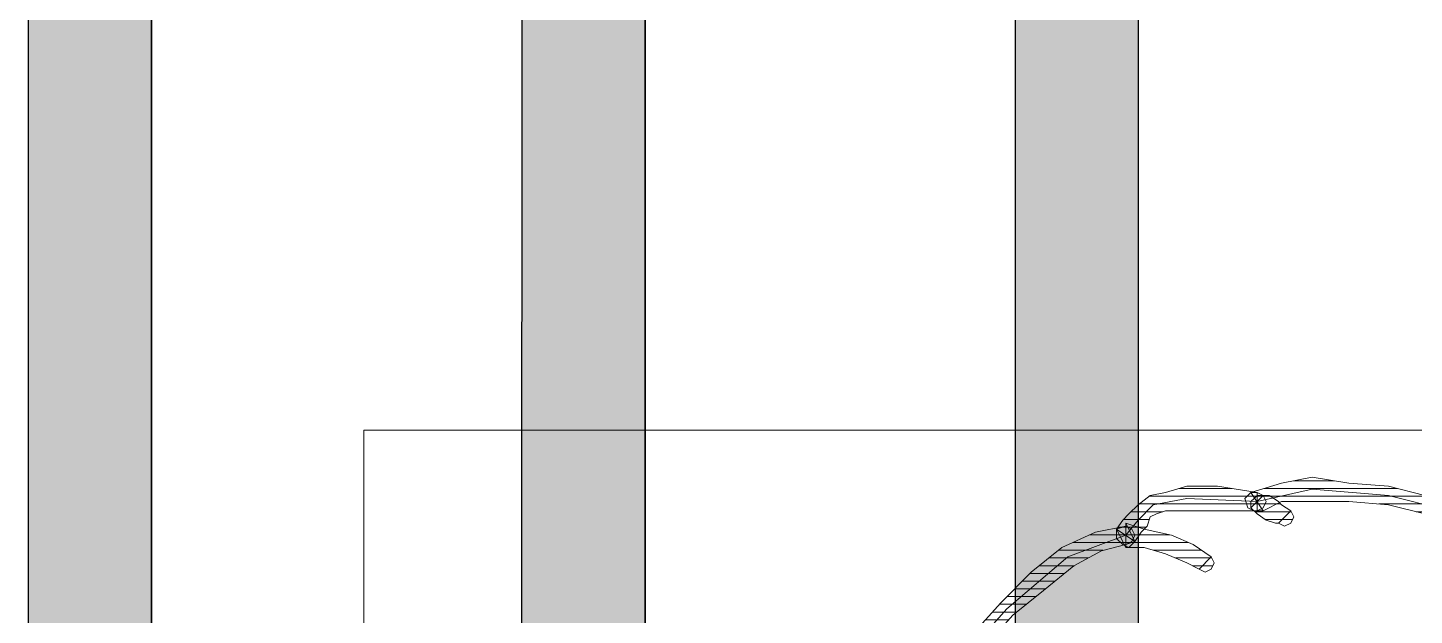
# Model space of a CAD drawing. Header units: centimetres. Extents: x 54005 to 61405, y 90310 to 94744.
# Drawn here: x 56636.95 to 56659.43, y 92673.48 to 92682.99 of the extents above; entities that cross this region are included whole.
import ezdxf

# ---------------------------------------------------------------- set-up
doc = ezdxf.new("R2010")
doc.units = ezdxf.units.CM
doc.header["$LTSCALE"] = 25
doc.linetypes.add('DASHDOT2', pattern=[0.5, 0.25, -0.125, 0, -0.125])
doc.layers.get('0').update_dxf_attribs({"lineweight": 0})
doc.layers.add('BA_axis', color=5, linetype='DASHDOT2')
doc.layers.add('OC-Mutfak_Ekipman', color=252, linetype='Continuous')
pattern_1 = [(360, (-5108.51305, -673.59423), (1e-16, 0.125), [25])]

# ---------------------------------------------------------------- blocks, each defined once
blk = doc.blocks.new('salatabar')
at = {"layer": 'OC-Mutfak_Ekipman'}
h = blk.add_hatch(color=256, dxfattribs=at)
h.dxf.hatch_style = 1
h.paths.add_polyline_path([(93394.045, -80809.489, 0.414212), (93393.045, -80808.489, 0.41421), (93392.045, -80809.489), (93392.033, -80957.489, 0.414217), (93393.033, -80958.489, 0.414216), (93394.033, -80957.489)])
h.paths.add_polyline_path([(93402.045, -80809.49, 0.414217), (93401.045, -80808.49, 0.414216), (93400.045, -80809.49), (93400.033, -80957.49, 0.414212), (93401.033, -80958.49, 0.41421), (93402.033, -80957.49)])
h.paths.add_polyline_path([(93410.045, -80809.49, 0.414217), (93409.045, -80808.49, 0.41421), (93408.045, -80809.49), (93408.033, -80957.49, 0.414217), (93409.033, -80958.49, 0.41421), (93410.033, -80957.49)])
h.paths.add_polyline_path([(93416.033, -80957.491, 0.414217), (93417.033, -80958.491, 0.41421), (93418.033, -80957.491), (93418.045, -80809.491, 0.414217), (93417.045, -80808.491, 0.41421), (93416.045, -80809.491)])
h.paths.add_polyline_path([(93426.045, -80809.492, 0.414217), (93425.045, -80808.491, 0.41421), (93424.045, -80809.491), (93424.033, -80957.491, 0.414217), (93425.033, -80958.491, 0.41421), (93426.033, -80957.492)])
for p, q in [((93408.045, -80809.49), (93408.033, -80957.49)), ((93410.033, -80957.49), (93410.045, -80809.49)), ((93416.033, -80957.491), (93416.045, -80809.491)), ((93416.045, -80809.491), (93416.033, -80957.491)), ((93418.033, -80957.491), (93418.045, -80809.491)), ((93424.033, -80957.491), (93424.045, -80809.491)), ((93424.045, -80809.491), (93424.033, -80957.491)), ((93426.033, -80957.491), (93426.045, -80809.491))]:
    blk.add_line(p, q, dxfattribs=at)
blk = doc.blocks.new('by')
at = {"ltscale": 30}
h = blk.add_hatch(dxfattribs=at)
h.set_pattern_fill('DC_LINES', color=256, scale=0.1, style=0)
h.set_pattern_definition(pattern_1)
edge = h.paths.add_edge_path(flags=0)
edge.add_line((6364.934, 2248.054), (6364.836, 2248.054))
edge.add_line((6364.836, 2248.054), (6364.192, 2248.054))
edge.add_line((6364.192, 2248.054), (6363.697, 2248.054))
edge.add_line((6363.697, 2248.054), (6363.351, 2248.054))
edge.add_line((6363.351, 2248.054), (6363.203, 2248.004))
edge.add_line((6363.203, 2248.004), (6363.104, 2247.955))
edge.add_line((6363.104, 2247.955), (6363.054, 2247.806))
edge.add_line((6363.054, 2247.806), (6362.955, 2247.706))
edge.add_line((6362.955, 2247.706), (6362.856, 2247.557))
edge.add_line((6362.856, 2247.557), (6362.559, 2247.756))
edge.add_line((6362.559, 2247.756), (6362.658, 2247.905))
edge.add_line((6362.658, 2247.905), (6362.758, 2248.004))
edge.add_line((6362.758, 2248.004), (6362.906, 2248.153))
edge.add_line((6362.906, 2248.153), (6363.104, 2248.302))
edge.add_line((6363.104, 2248.302), (6363.351, 2248.352))
edge.add_line((6363.351, 2248.352), (6363.697, 2248.451))
edge.add_line((6363.697, 2248.451), (6364.192, 2248.451))
edge.add_line((6364.192, 2248.451), (6364.836, 2248.352))
edge.add_line((6364.836, 2248.352), (6364.736, 2248.352))
edge.add_line((6364.736, 2248.352), (6364.836, 2248.352))
edge.add_line((6364.836, 2248.352), (6364.934, 2248.302))
edge.add_line((6364.934, 2248.302), (6364.984, 2248.203))
edge.add_line((6364.984, 2248.203), (6364.934, 2248.104))
edge.add_line((6364.934, 2248.104), (6364.836, 2248.054))
h = blk.add_hatch(dxfattribs=at)
h.set_pattern_fill('DC_LINES', color=256, scale=0.1, style=0)
h.set_pattern_definition(pattern_1)
edge = h.paths.add_edge_path(flags=0)
edge.add_line((6362.708, 2247.458), (6362.559, 2247.756))
edge.add_line((6362.559, 2247.756), (6362.658, 2247.905))
edge.add_line((6362.658, 2247.905), (6362.758, 2248.004))
edge.add_line((6362.758, 2248.004), (6362.906, 2248.153))
edge.add_line((6362.906, 2248.153), (6363.104, 2248.302))
edge.add_line((6363.104, 2248.302), (6363.351, 2248.352))
edge.add_line((6363.351, 2248.352), (6363.697, 2248.451))
edge.add_line((6363.697, 2248.451), (6364.192, 2248.451))
edge.add_line((6364.192, 2248.451), (6364.836, 2248.352))
edge.add_line((6364.836, 2248.352), (6364.836, 2248.054))
edge.add_line((6364.836, 2248.054), (6364.192, 2248.054))
edge.add_line((6364.192, 2248.054), (6363.697, 2248.054))
edge.add_line((6363.697, 2248.054), (6363.351, 2248.054))
edge.add_line((6363.351, 2248.054), (6363.203, 2248.004))
edge.add_line((6363.203, 2248.004), (6363.104, 2247.955))
edge.add_line((6363.104, 2247.955), (6363.054, 2247.806))
edge.add_line((6363.054, 2247.806), (6362.955, 2247.706))
edge.add_line((6362.955, 2247.706), (6362.856, 2247.557))
edge.add_line((6362.856, 2247.557), (6362.708, 2247.855))
edge.add_line((6362.708, 2247.855), (6362.856, 2247.557))
edge.add_line((6362.856, 2247.557), (6362.758, 2247.458))
edge.add_line((6362.758, 2247.458), (6362.658, 2247.508))
edge.add_line((6362.658, 2247.508), (6362.559, 2247.607))
edge.add_line((6362.559, 2247.607), (6362.559, 2247.756))
h = blk.add_hatch(dxfattribs=at)
h.set_pattern_fill('DC_LINES', color=256, scale=0.1, style=0)
h.set_pattern_definition(pattern_1)
edge = h.paths.add_edge_path(flags=0)
edge.add_line((6364.836, 2248.352), (6364.736, 2248.352))
edge.add_line((6364.736, 2248.352), (6365.231, 2248.501))
edge.add_line((6365.231, 2248.501), (6365.726, 2248.6))
edge.add_line((6365.726, 2248.6), (6366.32, 2248.501))
edge.add_line((6366.32, 2248.501), (6366.963, 2248.451))
edge.add_line((6366.963, 2248.451), (6367.556, 2248.302))
edge.add_line((6367.556, 2248.302), (6368.2, 2248.153))
edge.add_line((6368.2, 2248.153), (6368.744, 2247.955))
edge.add_line((6368.744, 2247.955), (6369.139, 2247.806))
edge.add_line((6369.139, 2247.806), (6369.041, 2247.508))
edge.add_line((6369.041, 2247.508), (6368.645, 2247.657))
edge.add_line((6368.645, 2247.657), (6368.1, 2247.855))
edge.add_line((6368.1, 2247.855), (6367.556, 2248.004))
edge.add_line((6367.556, 2248.004), (6366.963, 2248.153))
edge.add_line((6366.963, 2248.153), (6366.32, 2248.203))
edge.add_line((6366.32, 2248.203), (6365.726, 2248.203))
edge.add_line((6365.726, 2248.203), (6365.231, 2248.203))
edge.add_line((6365.231, 2248.203), (6364.934, 2248.054))
edge.add_line((6364.934, 2248.054), (6364.836, 2248.054))
edge.add_line((6364.836, 2248.054), (6364.934, 2248.054))
edge.add_line((6364.934, 2248.054), (6364.786, 2248.054))
edge.add_line((6364.786, 2248.054), (6364.687, 2248.104))
edge.add_line((6364.687, 2248.104), (6364.637, 2248.253))
edge.add_line((6364.637, 2248.253), (6364.736, 2248.352))
h = blk.add_hatch(dxfattribs=at)
h.set_pattern_fill('DC_LINES', color=256, scale=0.1, style=0)
h.set_pattern_definition(pattern_1)
edge = h.paths.add_edge_path(flags=0)
edge.add_line((6369.041, 2247.508), (6368.645, 2247.657))
edge.add_line((6368.645, 2247.657), (6368.1, 2247.855))
edge.add_line((6368.1, 2247.855), (6367.556, 2248.004))
edge.add_line((6367.556, 2248.004), (6366.963, 2248.153))
edge.add_line((6366.963, 2248.153), (6366.32, 2248.203))
edge.add_line((6366.32, 2248.203), (6365.726, 2248.203))
edge.add_line((6365.726, 2248.203), (6365.231, 2248.203))
edge.add_line((6365.231, 2248.203), (6364.934, 2248.054))
edge.add_line((6364.934, 2248.054), (6364.736, 2248.352))
edge.add_line((6364.736, 2248.352), (6365.231, 2248.501))
edge.add_line((6365.231, 2248.501), (6365.726, 2248.6))
edge.add_line((6365.726, 2248.6), (6366.32, 2248.501))
edge.add_line((6366.32, 2248.501), (6366.963, 2248.451))
edge.add_line((6366.963, 2248.451), (6367.556, 2248.302))
edge.add_line((6367.556, 2248.302), (6368.2, 2248.153))
edge.add_line((6368.2, 2248.153), (6368.744, 2247.955))
edge.add_line((6368.744, 2247.955), (6369.139, 2247.806))
h = blk.add_hatch(dxfattribs=at)
h.set_pattern_fill('DC_LINES', color=256, scale=0.1, style=0)
h.set_pattern_definition(pattern_1)
edge = h.paths.add_edge_path(flags=0)
edge.add_line((6365.181, 2247.855), (6365.133, 2247.855))
edge.add_line((6365.133, 2247.855), (6364.984, 2247.905))
edge.add_line((6364.984, 2247.905), (6364.836, 2248.004))
edge.add_line((6364.836, 2248.004), (6364.736, 2248.104))
edge.add_line((6364.736, 2248.104), (6364.934, 2248.302))
edge.add_line((6364.934, 2248.302), (6365.033, 2248.302))
edge.add_line((6365.033, 2248.302), (6365.181, 2248.203))
edge.add_line((6365.181, 2248.203), (6365.231, 2248.153))
edge.add_line((6365.231, 2248.153), (6365.38, 2248.054))
h = blk.add_hatch(dxfattribs=at)
h.set_pattern_fill('DC_LINES', color=256, scale=0.1, style=0)
h.set_pattern_definition(pattern_1)
edge = h.paths.add_edge_path(flags=0)
edge.add_line((6365.38, 2248.054), (6365.429, 2247.955))
edge.add_line((6365.429, 2247.955), (6365.38, 2247.855))
edge.add_line((6365.38, 2247.855), (6365.281, 2247.806))
edge.add_line((6365.281, 2247.806), (6365.181, 2247.855))
h = blk.add_hatch(dxfattribs=at)
h.set_pattern_fill('DC_LINES', color=256, scale=0.1, style=0)
h.set_pattern_definition(pattern_1)
edge = h.paths.add_edge_path(flags=0)
edge.add_line((6362.856, 2247.557), (6362.708, 2247.508))
edge.add_line((6362.708, 2247.508), (6362.312, 2247.408))
edge.add_line((6362.312, 2247.408), (6361.867, 2247.16))
edge.add_line((6361.867, 2247.16), (6361.372, 2246.763))
edge.add_line((6361.372, 2246.763), (6360.878, 2246.365))
edge.add_line((6360.878, 2246.365), (6360.432, 2245.868))
edge.add_line((6360.432, 2245.868), (6360.086, 2245.421))
edge.add_line((6360.086, 2245.421), (6359.789, 2245.074))
edge.add_line((6359.789, 2245.074), (6359.64, 2244.875))
edge.add_line((6359.64, 2244.875), (6359.343, 2245.074))
edge.add_line((6359.343, 2245.074), (6359.492, 2245.272))
edge.add_line((6359.492, 2245.272), (6359.789, 2245.62))
edge.add_line((6359.789, 2245.62), (6360.234, 2246.067))
edge.add_line((6360.234, 2246.067), (6360.679, 2246.564))
edge.add_line((6360.679, 2246.564), (6361.175, 2247.061))
edge.add_line((6361.175, 2247.061), (6361.669, 2247.458))
edge.add_line((6361.669, 2247.458), (6362.214, 2247.706))
edge.add_line((6362.214, 2247.706), (6362.708, 2247.806))
edge.add_line((6362.708, 2247.806), (6362.559, 2247.756))
edge.add_line((6362.559, 2247.756), (6362.708, 2247.806))
edge.add_line((6362.708, 2247.806), (6362.806, 2247.756))
edge.add_line((6362.806, 2247.756), (6362.856, 2247.657))
edge.add_line((6362.856, 2247.657), (6362.806, 2247.557))
edge.add_line((6362.806, 2247.557), (6362.708, 2247.508))
h = blk.add_hatch(dxfattribs=at)
h.set_pattern_fill('DC_LINES', color=256, scale=0.1, style=0)
h.set_pattern_definition(pattern_1)
edge = h.paths.add_edge_path(flags=0)
edge.add_line((6363.895, 2247.11), (6363.697, 2247.21))
edge.add_line((6363.697, 2247.21), (6363.351, 2247.359))
edge.add_line((6363.351, 2247.359), (6363.005, 2247.458))
edge.add_line((6363.005, 2247.458), (6362.708, 2247.458))
edge.add_line((6362.708, 2247.458), (6362.708, 2247.855))
edge.add_line((6362.708, 2247.855), (6363.005, 2247.756))
edge.add_line((6363.005, 2247.756), (6363.45, 2247.657))
edge.add_line((6363.45, 2247.657), (6363.797, 2247.508))
edge.add_line((6363.797, 2247.508), (6364.093, 2247.309))
h = blk.add_hatch(dxfattribs=at)
h.set_pattern_fill('DC_LINES', color=256, scale=0.1, style=0)
h.set_pattern_definition(pattern_1)
edge = h.paths.add_edge_path(flags=0)
edge.add_line((6364.093, 2247.309), (6364.142, 2247.21))
edge.add_line((6364.142, 2247.21), (6364.093, 2247.11))
edge.add_line((6364.093, 2247.11), (6363.994, 2247.061))
edge.add_line((6363.994, 2247.061), (6363.895, 2247.11))
for p, q in [((6363.351, 2248.352, -4.505), (6363.697, 2248.451, -4.505)), ((6363.351, 2248.352, -4.505), (6363.697, 2248.451, -4.505)), ((6363.697, 2248.451, -4.505), (6364.192, 2248.451, -4.505)), ((6363.697, 2248.451, -4.505), (6364.192, 2248.451, -4.505)), ((6364.192, 2248.451, -4.505), (6364.836, 2248.352, -4.505)), ((6364.192, 2248.451, -4.505), (6364.836, 2248.352, -4.505)), ((6364.736, 2248.352, -4.505), (6365.231, 2248.501, -4.505)), ((6364.736, 2248.352, -4.505), (6365.231, 2248.501, -4.505)), ((6364.836, 2248.203, -4.505), (6365.726, 2248.402, -4.505)), ((6365.231, 2248.501, -4.505), (6365.726, 2248.6, -4.505)), ((6365.231, 2248.501, -4.505), (6365.726, 2248.6, -4.505)), ((6365.726, 2248.6, -4.505), (6366.32, 2248.501, -4.505)), ((6365.726, 2248.6, -4.505), (6366.32, 2248.501, -4.505)), ((6365.726, 2248.402, -4.505), (6366.963, 2248.302, -4.505)), ((6366.32, 2248.501, -4.505), (6366.963, 2248.451, -4.505)), ((6366.32, 2248.501, -4.505), (6366.963, 2248.451, -4.505)), ((6366.963, 2248.451, -4.505), (6367.556, 2248.302, -4.505)), ((6366.963, 2248.451, -4.505), (6367.556, 2248.302, -4.505)), ((6362.906, 2248.153, -4.505), (6363.104, 2248.302, -4.505)), ((6362.906, 2248.153, -4.505), (6363.104, 2248.302, -4.505)), ((6363.104, 2248.302, -4.505), (6363.351, 2248.352, -4.505)), ((6363.104, 2248.302, -4.505), (6363.351, 2248.352, -4.505)), ((6363.153, 2248.153, -4.505), (6363.697, 2248.253, -4.505)), ((6363.697, 2248.253, -4.505), (6364.836, 2248.203, -4.505)), ((6364.637, 2248.253, -4.505), (6364.736, 2248.352, -4.505)), ((6364.687, 2248.104, -4.505), (6364.637, 2248.253, -4.505)), ((6364.836, 2248.352, -4.505), (6364.736, 2248.352, -4.505)), ((6364.736, 2248.352, -4.505), (6364.836, 2248.352, -4.505)), ((6364.934, 2248.054, -4.505), (6364.736, 2248.352, -4.505)), ((6364.836, 2248.352, -4.505), (6364.736, 2248.352, -4.505)), ((6364.736, 2248.352, -4.505), (6364.836, 2248.352, -4.505)), ((6364.934, 2248.302, -4.505), (6364.736, 2248.104, -4.505)), ((6364.736, 2248.104, -4.505), (6364.934, 2248.302, -4.505)), ((6364.736, 2248.203, -4.505), (6364.786, 2248.253, -4.505)), ((6364.736, 2248.104, -4.505), (6364.736, 2248.203, -4.505)), ((6364.786, 2248.253, -4.505), (6364.836, 2248.302, -4.505)), ((6364.836, 2248.352, -4.505), (6364.934, 2248.302, -4.505)), ((6364.836, 2248.352, -4.505), (6364.836, 2248.054, -4.505)), ((6364.836, 2248.352, -4.505), (6364.836, 2248.352, -4.505)), ((6364.836, 2248.302, -4.505), (6364.934, 2248.302, -4.505)), ((6364.934, 2248.302, -4.505), (6364.984, 2248.203, -4.505)), ((6364.934, 2248.302, -4.505), (6365.033, 2248.302, -4.505)), ((6364.984, 2248.203, -4.505), (6364.934, 2248.104, -4.505)), ((6365.231, 2248.203, -4.505), (6364.934, 2248.054, -4.505)), ((6365.231, 2248.203, -4.505), (6364.934, 2248.054, -4.505)), ((6365.033, 2248.302, -4.505), (6365.181, 2248.203, -4.505)), ((6365.181, 2248.203, -4.505), (6365.231, 2248.153, -4.505)), ((6365.726, 2248.203, -4.505), (6365.231, 2248.203, -4.505)), ((6365.726, 2248.203, -4.505), (6365.231, 2248.203, -4.505)), ((6366.32, 2248.203, -4.505), (6365.726, 2248.203, -4.505)), ((6366.32, 2248.203, -4.505), (6365.726, 2248.203, -4.505)), ((6366.963, 2248.153, -4.505), (6366.32, 2248.203, -4.505)), ((6366.963, 2248.153, -4.505), (6366.32, 2248.203, -4.505)), ((6366.963, 2248.302, -4.505), (6368.15, 2248.004, -4.505)), ((6362.658, 2247.905, -4.505), (6362.758, 2248.004, -4.505)), ((6362.658, 2247.905, -4.505), (6362.758, 2248.004, -4.505)), ((6362.758, 2248.004, -4.505), (6362.906, 2248.153, -4.505)), ((6362.758, 2248.004, -4.505), (6362.906, 2248.153, -4.505)), ((6362.906, 2247.905, -4.505), (6363.153, 2248.153, -4.505)), ((6363.104, 2247.955, -4.505), (6363.054, 2247.806, -4.505)), ((6363.104, 2247.955, -4.505), (6363.054, 2247.806, -4.505)), ((6363.203, 2248.004, -4.505), (6363.104, 2247.955, -4.505)), ((6363.203, 2248.004, -4.505), (6363.104, 2247.955, -4.505)), ((6363.351, 2248.054, -4.505), (6363.203, 2248.004, -4.505)), ((6363.351, 2248.054, -4.505), (6363.203, 2248.004, -4.505)), ((6363.697, 2248.054, -4.505), (6363.351, 2248.054, -4.505)), ((6363.697, 2248.054, -4.505), (6363.351, 2248.054, -4.505)), ((6364.192, 2248.054, -4.505), (6363.697, 2248.054, -4.505)), ((6364.192, 2248.054, -4.505), (6363.697, 2248.054, -4.505)), ((6364.836, 2248.054, -4.505), (6364.192, 2248.054, -4.505)), ((6364.836, 2248.054, -4.505), (6364.192, 2248.054, -4.505)), ((6364.786, 2248.054, -4.505), (6364.687, 2248.104, -4.505)), ((6364.736, 2248.104, -4.505), (6364.736, 2248.104, -4.505)), ((6364.836, 2248.004, -4.505), (6364.736, 2248.104, -4.505)), ((6364.934, 2248.054, -4.505), (6364.786, 2248.054, -4.505)), ((6364.934, 2248.104, -4.505), (6364.836, 2248.054, -4.505)), ((6364.934, 2248.054, -4.505), (6364.836, 2248.054, -4.505)), ((6364.836, 2248.054, -4.505), (6364.934, 2248.054, -4.505)), ((6364.934, 2248.054, -4.505), (6364.836, 2248.054, -4.505)), ((6364.836, 2248.054, -4.505), (6364.934, 2248.054, -4.505)), ((6364.984, 2247.905, -4.505), (6364.836, 2248.004, -4.505)), ((6364.934, 2248.054, -4.505), (6364.934, 2248.054, -4.505)), ((6365.38, 2248.054, -4.505), (6365.181, 2247.855, -4.505)), ((6365.181, 2247.855, -4.505), (6365.38, 2248.054, -4.505)), ((6365.231, 2248.153, -4.505), (6365.38, 2248.054, -4.505)), ((6365.38, 2248.054, -4.505), (6365.429, 2247.955, -4.505)), ((6365.38, 2248.054, -4.505), (6365.38, 2248.054, -4.505)), ((6365.429, 2247.955, -4.505), (6365.38, 2247.855, -4.505)), ((6367.556, 2248.004, -4.505), (6366.963, 2248.153, -4.505)), ((6367.556, 2248.004, -4.505), (6366.963, 2248.153, -4.505)), ((6362.214, 2247.706, -4.505), (6362.708, 2247.806, -4.505)), ((6362.559, 2247.756, -4.505), (6362.658, 2247.905, -4.505)), ((6362.559, 2247.756, -4.505), (6362.658, 2247.905, -4.505)), ((6362.708, 2247.806, -4.505), (6362.559, 2247.756, -4.505)), ((6362.559, 2247.756, -4.505), (6362.708, 2247.806, -4.505)), ((6362.856, 2247.557, -4.505), (6362.559, 2247.756, -4.505)), ((6362.708, 2247.458, -4.505), (6362.559, 2247.756, -4.505)), ((6362.559, 2247.607, -4.505), (6362.559, 2247.756, -4.505)), ((6362.559, 2247.756, -4.505), (6362.708, 2247.458, -4.505)), ((6362.708, 2247.657, -4.505), (6362.906, 2247.905, -4.505)), ((6362.856, 2247.557, -4.505), (6362.708, 2247.855, -4.505)), ((6362.708, 2247.855, -4.505), (6362.856, 2247.557, -4.505)), ((6362.708, 2247.458, -4.505), (6362.708, 2247.855, -4.505)), ((6362.708, 2247.855, -4.505), (6363.005, 2247.756, -4.505)), ((6362.708, 2247.806, -4.505), (6362.806, 2247.756, -4.505)), ((6362.806, 2247.756, -4.505), (6362.856, 2247.657, -4.505)), ((6363.054, 2247.806, -4.505), (6362.955, 2247.706, -4.505)), ((6363.054, 2247.806, -4.505), (6362.955, 2247.706, -4.505)), ((6363.005, 2247.756, -4.505), (6363.45, 2247.657, -4.505)), ((6365.133, 2247.855, -4.505), (6364.984, 2247.905, -4.505)), ((6365.181, 2247.855, -4.505), (6365.133, 2247.855, -4.505)), ((6365.181, 2247.855, -4.505), (6365.181, 2247.855, -4.505)), ((6365.281, 2247.806, -4.505), (6365.181, 2247.855, -4.505)), ((6365.38, 2247.855, -4.505), (6365.281, 2247.806, -4.505)), ((6361.669, 2247.458, -4.505), (6362.214, 2247.706, -4.505)), ((6361.768, 2247.309, -4.505), (6362.708, 2247.657, -4.505)), ((6362.708, 2247.508, -4.505), (6362.312, 2247.408, -4.505)), ((6362.658, 2247.508, -4.505), (6362.559, 2247.607, -4.505)), ((6362.758, 2247.458, -4.505), (6362.658, 2247.508, -4.505)), ((6362.856, 2247.557, -4.505), (6362.708, 2247.508, -4.505)), ((6362.806, 2247.557, -4.505), (6362.708, 2247.508, -4.505)), ((6362.708, 2247.508, -4.505), (6362.856, 2247.557, -4.505)), ((6362.856, 2247.557, -4.505), (6362.758, 2247.458, -4.505)), ((6362.856, 2247.657, -4.505), (6362.806, 2247.557, -4.505)), ((6362.955, 2247.706, -4.505), (6362.856, 2247.557, -4.505)), ((6362.955, 2247.706, -4.505), (6362.856, 2247.557, -4.505)), ((6362.856, 2247.557, -4.505), (6362.856, 2247.557, -4.505)), ((6363.45, 2247.657, -4.505), (6363.797, 2247.508, -4.505)), ((6363.797, 2247.508, -4.505), (6364.093, 2247.309, -4.505)), ((6360.778, 2246.464, -4.505), (6361.768, 2247.309, -4.505)), ((6361.175, 2247.061, -4.505), (6361.669, 2247.458, -4.505)), ((6362.312, 2247.408, -4.505), (6361.867, 2247.16, -4.505)), ((6362.708, 2247.458, -4.505), (6362.708, 2247.458, -4.505)), ((6363.005, 2247.458, -4.505), (6362.708, 2247.458, -4.505)), ((6363.351, 2247.359, -4.505), (6363.005, 2247.458, -4.505)), ((6363.697, 2247.21, -4.505), (6363.351, 2247.359, -4.505)), ((6364.093, 2247.309, -4.505), (6363.895, 2247.11, -4.505)), ((6363.895, 2247.11, -4.505), (6364.093, 2247.309, -4.505)), ((6364.093, 2247.309, -4.505), (6364.142, 2247.21, -4.505)), ((6364.093, 2247.309, -4.505), (6364.093, 2247.309, -4.505)), ((6360.679, 2246.564, -4.505), (6361.175, 2247.061, -4.505)), ((6361.867, 2247.16, -4.505), (6361.372, 2246.763, -4.505)), ((6363.895, 2247.11, -4.505), (6363.697, 2247.21, -4.505)), ((6363.895, 2247.11, -4.505), (6363.895, 2247.11, -4.505)), ((6363.994, 2247.061, -4.505), (6363.895, 2247.11, -4.505)), ((6364.093, 2247.11, -4.505), (6363.994, 2247.061, -4.505)), ((6364.142, 2247.21, -4.505), (6364.093, 2247.11, -4.505)), ((6361.372, 2246.763, -4.505), (6360.878, 2246.365, -4.505)), ((6359.937, 2245.521, -4.505), (6360.778, 2246.464, -4.505)), ((6360.234, 2246.067, -4.505), (6360.679, 2246.564, -4.505)), ((6360.878, 2246.365, -4.505), (6360.432, 2245.868, -4.505))]:
    blk.add_line(p, q, dxfattribs=at)
at = {"ltscale": 30, "elevation": -4.505}
blk.add_lwpolyline([(6387.358, 2196.359), (6350.358, 2196.359), (6350.358, 2249.359), (6387.358, 2249.359)], close=True, dxfattribs=at)

msp = doc.modelspace()

# ---------------------------------------------------------------- block references
msp.add_blockref('by', (50292.042, 90427.116, 4.505))
at = {"layer": 'BA_axis', "linetype": 'ByBlock', "rotation": 180}
msp.add_blockref('salatabar', (150062.995, 11786.816), dxfattribs=at)

doc.saveas('drawing.dxf')
